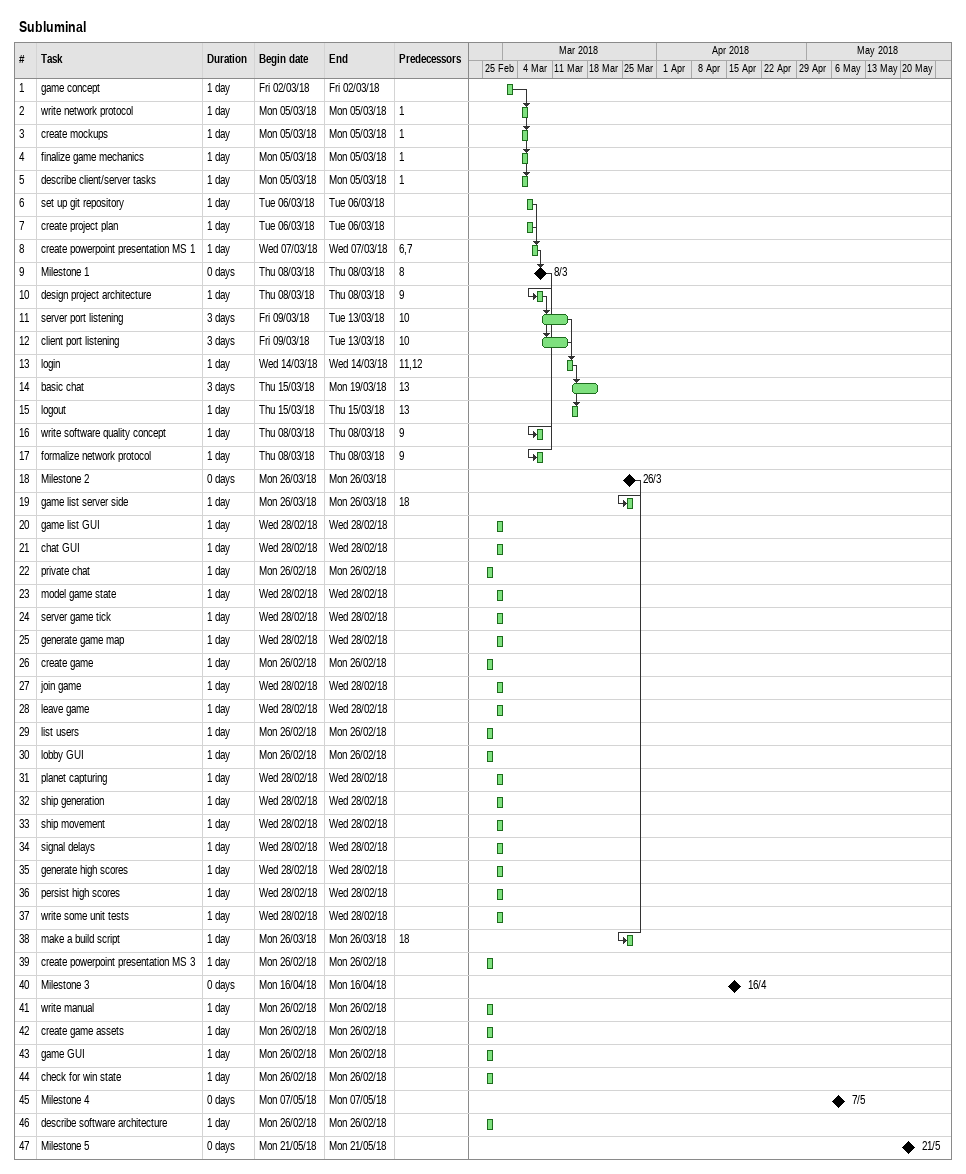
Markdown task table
Subluminal

| ID | Task | Duration | Start | Finish | Predecessors |
|---|---|---|---|---|---|
| 1 | game concept | 1d | 2018-03-02 | 2018-03-02 |  |
| 2 | write network protocol | 1d | 2018-03-05 | 2018-03-05 | 1 |
| 3 | create mockups | 1d | 2018-03-05 | 2018-03-05 | 1 |
| 4 | finalize game mechanics | 1d | 2018-03-05 | 2018-03-05 | 1 |
| 5 | describe client/server tasks | 1d | 2018-03-05 | 2018-03-05 | 1 |
| 6 | set up git repository | 1d | 2018-03-06 | 2018-03-06 |  |
| 7 | create project plan | 1d | 2018-03-06 | 2018-03-06 |  |
| 8 | create powerpoint presentation MS 1 | 1d | 2018-03-07 | 2018-03-07 | 6, 7 |
| 9 | Milestone 1 | 0d | 2018-03-08 | 2018-03-08 | 8 |
| 10 | design project architecture | 1d | 2018-03-08 | 2018-03-08 | 9 |
| 11 | server port listening | 3d | 2018-03-09 | 2018-03-13 | 10 |
| 12 | client port listening | 3d | 2018-03-09 | 2018-03-13 | 10 |
| 13 | login | 1d | 2018-03-14 | 2018-03-14 | 11, 12 |
| 14 | basic chat | 3d | 2018-03-15 | 2018-03-19 | 13 |
| 15 | logout | 1d | 2018-03-15 | 2018-03-15 | 13 |
| 16 | write software quality concept | 1d | 2018-03-08 | 2018-03-08 | 9 |
| 17 | formalize network protocol | 1d | 2018-03-08 | 2018-03-08 | 9 |
| 18 | Milestone 2 | 0d | 2018-03-26 | 2018-03-26 |  |
| 19 | game list server side | 1d | 2018-03-26 | 2018-03-26 | 18 |
| 20 | game list GUI | 1d | 2018-02-28 | 2018-02-28 |  |
| 21 | chat GUI | 1d | 2018-02-28 | 2018-02-28 |  |
| 22 | private chat | 1d | 2018-02-26 | 2018-02-26 |  |
| 23 | model game state | 1d | 2018-02-28 | 2018-02-28 |  |
| 24 | server game tick | 1d | 2018-02-28 | 2018-02-28 |  |
| 25 | generate game map | 1d | 2018-02-28 | 2018-02-28 |  |
| 26 | create game | 1d | 2018-02-26 | 2018-02-26 |  |
| 27 | join game | 1d | 2018-02-28 | 2018-02-28 |  |
| 28 | leave game | 1d | 2018-02-28 | 2018-02-28 |  |
| 29 | list users | 1d | 2018-02-26 | 2018-02-26 |  |
| 30 | lobby GUI | 1d | 2018-02-26 | 2018-02-26 |  |
| 31 | planet capturing | 1d | 2018-02-28 | 2018-02-28 |  |
| 32 | ship generation | 1d | 2018-02-28 | 2018-02-28 |  |
| 33 | ship movement | 1d | 2018-02-28 | 2018-02-28 |  |
| 34 | signal delays | 1d | 2018-02-28 | 2018-02-28 |  |
| 35 | generate high scores | 1d | 2018-02-28 | 2018-02-28 |  |
| 36 | persist high scores | 1d | 2018-02-28 | 2018-02-28 |  |
| 37 | write some unit tests | 1d | 2018-02-28 | 2018-02-28 |  |
| 38 | make a build script | 1d | 2018-03-26 | 2018-03-26 | 18 |
| 39 | create powerpoint presentation MS 3 | 1d | 2018-02-26 | 2018-02-26 |  |
| 40 | Milestone 3 | 0d | 2018-04-16 | 2018-04-16 |  |
| 41 | write manual | 1d | 2018-02-26 | 2018-02-26 |  |
| 42 | create game assets | 1d | 2018-02-26 | 2018-02-26 |  |
| 43 | game GUI | 1d | 2018-02-26 | 2018-02-26 |  |
| 44 | check for win state | 1d | 2018-02-26 | 2018-02-26 |  |
| 45 | Milestone 4 | 0d | 2018-05-07 | 2018-05-07 |  |
| 46 | describe software architecture | 1d | 2018-02-26 | 2018-02-26 |  |
| 47 | Milestone 5 | 0d | 2018-05-21 | 2018-05-21 |  |
